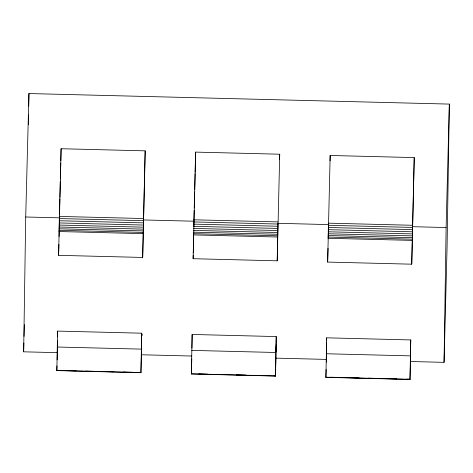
<?xml version="1.0" encoding="UTF-8"?>
<svg xmlns="http://www.w3.org/2000/svg" width="473" height="473" viewBox="0 0 473 473"><rect width="100%" height="100%" fill="white"/><g stroke="black" fill="none" stroke-linecap="round" stroke-linejoin="round"><path stroke-width="0.71" d="M57.47 340.436L57.28 352.657L23.65 351.817L25.713 216.995L28.942 93.548L449.35 104.09L447.08 246.876L444.058 362.353L410.422 361.508L410.753 339.939L326.672 337.828L325.903 377.342L409.985 379.452L410.623 356.169M28.469 124.494L28.617 114.915M28.752 106.076L28.942 93.548M141.427 354.573L140.924 372.706L56.843 370.596L57.611 331.088L141.693 333.193L141.362 354.768L191.813 356.033M58.599 255.337L61.094 148.729L145.176 150.84L142.68 257.442L58.599 255.337L58.883 244.476M57.523 336.841L57.611 331.088M59.06 236.53L59.344 217.834L25.713 216.995M61.094 148.729L60.84 160.714M140.924 372.706L141.693 333.193M142.68 257.442L145.176 150.84M275.954 357.949L275.452 376.076L191.37 373.972L192.144 334.458L276.226 336.569L275.895 358.138L326.34 359.403L326.607 342.145M328.197 238.244L328.404 224.58L277.953 223.315L277.208 260.818L193.126 258.707L195.627 152.105L279.709 154.21L279.626 159.602M191.932 348.122L192.144 334.458M193.699 232.716L193.28 252.919M193.8 226.242L194.161 210.225M195.627 152.105L195.16 172.142M275.452 376.076L276.226 336.569M277.208 260.818L279.709 154.21M327.659 262.077L330.154 155.475L414.236 157.586L411.741 264.188L327.659 262.077L328.02 248.325M326.63 340.708L326.672 337.828M330.071 160.867L330.154 155.475M409.985 379.452L410.753 339.939M411.741 264.188L414.236 157.586M444.058 362.353L446.116 227.531L449.35 104.09M23.65 351.817L23.881 342.996M24.052 336.386L24.36 324.626M59.421 214.908L59.84 198.796M59.882 197.33L60.302 181.218M60.361 179.025L60.781 162.913M57.156 359.829L57.345 352.468M141.865 335.724L141.9 334.263M141.93 335.446L141.965 333.973M194.22 208.025L194.639 191.914M194.699 189.72L195.118 173.609M193.126 258.707L193.221 255.089M191.802 358.782L191.37 373.972M276.066 351.545L276.238 344.959M276.131 351.327L276.303 344.705M326.329 362.152L326.405 359.214M326.139 369.448L325.903 377.342M56.991 365.877L56.843 370.596M59.32 216.427L143.402 218.532M193.853 219.797L277.935 221.908M328.38 223.167L412.462 225.278M143.425 219.945L193.877 221.21M412.486 226.691L446.116 227.531M59.267 218.561L143.349 220.666M193.8 221.932L277.876 224.042M328.327 225.308L412.409 227.412M59.214 220.755L143.295 222.866M193.741 224.125L277.822 226.236M328.274 227.501L412.355 229.606M59.16 222.943L143.236 225.047M193.688 226.313L277.769 228.418M328.215 229.683L412.296 231.794M59.107 225.053L143.189 227.158M193.634 228.424L277.716 230.528M328.167 231.794L412.249 233.904M59.06 227.022L143.142 229.127M193.593 230.392L277.675 232.503M328.12 233.768L412.202 235.873M59.019 228.796L143.1 230.901M193.552 232.166L277.633 234.271M328.079 235.536L412.16 237.647M58.989 230.316L143.071 232.42M193.516 233.686L277.598 235.791M328.049 237.056L412.131 239.167M58.965 231.534L143.047 233.638M193.492 234.904L277.574 237.014M328.026 238.28L412.101 240.385M57.198 347.016L141.279 349.121M191.725 350.387L275.806 352.497M326.258 353.757L410.333 355.867M66.445 370.596L76.035 370.838M85.619 371.08L94.47 371.299M104.06 371.542L113.65 371.778M123.234 372.02L132.824 372.263M198.761 373.912L207.612 374.137M217.202 374.374L226.786 374.616M236.376 374.858L245.966 375.095M254.817 375.32L264.401 375.556M273.991 375.799L275.469 375.834M330.343 377.212L339.927 377.454M349.517 377.69L359.108 377.933M367.959 378.158L377.543 378.394M387.133 378.637L396.723 378.873M406.307 379.115L409.996 379.21M56.837 370.454L140.919 372.564M191.37 373.83L275.452 375.934M325.897 377.2L409.979 379.305"/></g></svg>
